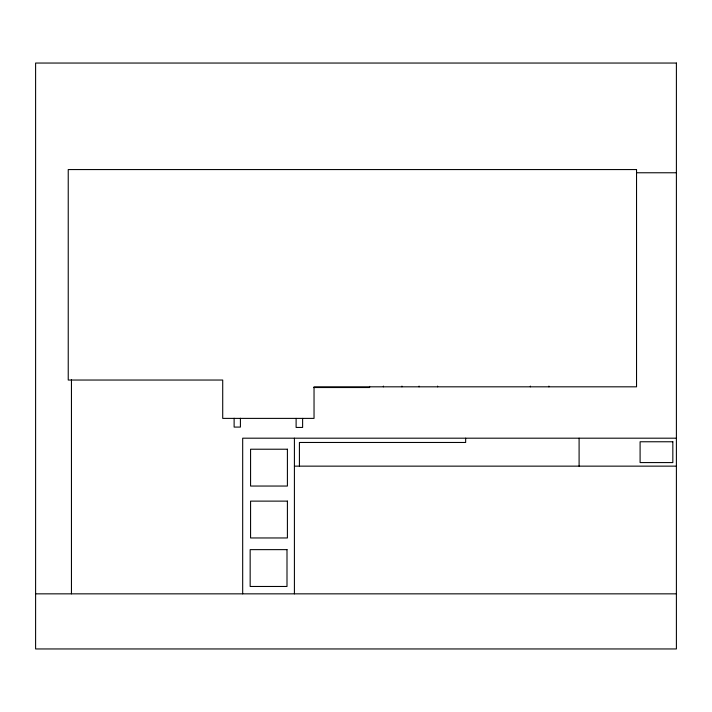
<?xml version="1.0" encoding="UTF-8"?>
<svg xmlns="http://www.w3.org/2000/svg" width="712" height="712" viewBox="0 0 712 712"><rect width="100%" height="100%" fill="white"/><g stroke="black" fill="none" stroke-linecap="round" stroke-linejoin="round"><path stroke-width="1.07" d="M636.537 172.767L676.4 172.767M313.6 387.533L369.608 387.533L369.608 386.393M676.4 438.192L242.685 438.192L242.685 593.844M294.412 466.146L676.4 466.146M35.6 593.844L676.4 593.844M579.096 438.192L579.096 466.146M548.899 386.1L548.899 386.821M530.351 386.1L530.351 386.821M465.657 438.192L465.657 442.472L299.423 442.472L299.423 466.146M437.613 386.1L437.613 386.821M419.065 386.1L419.065 386.821M401.942 386.1L401.942 386.821M383.385 386.1L383.385 386.821M302.618 418.389L302.618 427.44L296.112 427.44L296.112 418.389M294.412 438.192L294.412 593.844M240.416 418.255L240.416 427.084L234.123 427.084L234.123 418.255M71.449 379.683L71.449 593.844M676.4 63.048L35.6 63.048L35.6 648.952L676.4 648.952L676.4 63.048M636.537 169.563L68.236 169.563L68.236 380.039L222.714 380.039L222.714 418.389L314.037 418.389L314.037 386.821L636.537 386.821L636.537 169.563M672.831 441.76L640.097 441.76L640.097 462.577L672.831 462.577L672.831 441.76M287.408 449.219L250.571 449.219L250.571 486.047L287.408 486.047L287.408 449.219M287.408 501.123L250.571 501.123L250.571 537.961L287.408 537.961L287.408 501.123M286.998 549.637L250.161 549.637L250.161 586.474L286.998 586.474L286.998 549.637"/></g></svg>
